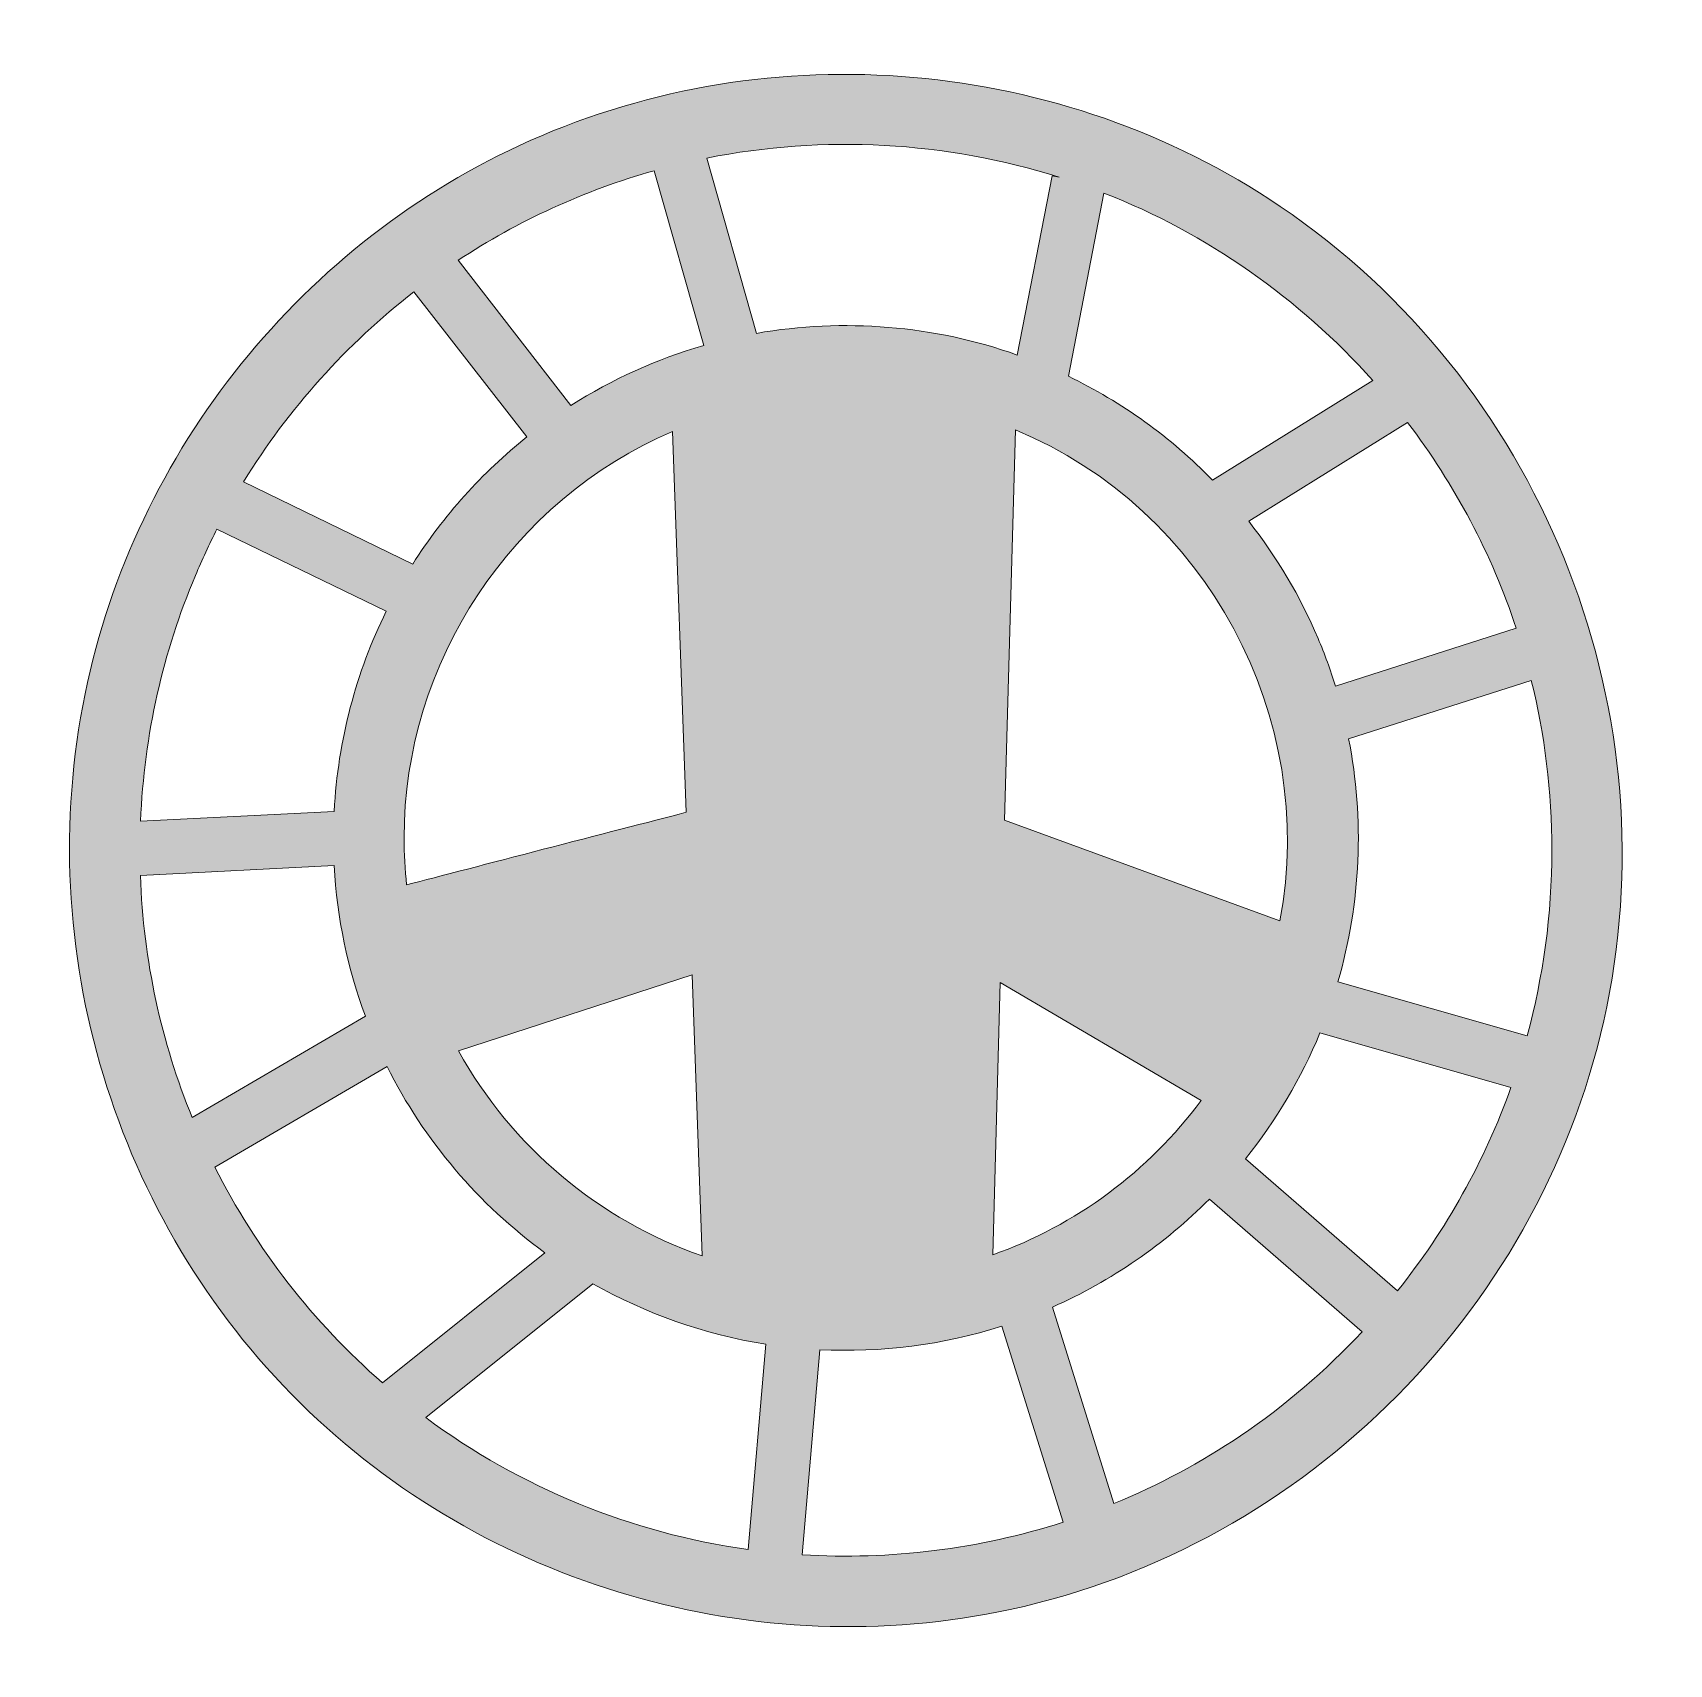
# Model space of a CAD drawing. Header units: inches. Extents: x -2 to 105, y -2 to 104.
import ezdxf

# ---------------------------------------------------------------- set-up
doc = ezdxf.new("R2010")
doc.units = ezdxf.units.IN
doc.header["$MEASUREMENT"] = 0
doc.layers.add('Layer 1', color=7, linetype='Continuous')

msp = doc.modelspace()

# ---------------------------------------------------------------- hatches: boundary and pattern name
at = {"layer": 'Layer 1', "true_color": 0x8fd2c9}
h = msp.add_hatch(color=133, dxfattribs=at)
h.dxf.hatch_style = 2
edge = h.paths.add_edge_path()
edge.add_spline(control_points=[(79.22, 92.94), (64.85, 102.65), (45.98, 104.3), (30.14, 97.24), (15.31, 90.64), (4.27, 76.95), (1.02, 61.04), (-2.41, 44.32), (2.95, 26.63), (15.09, 14.64), (27.21, 2.68), (44.91, -2.47), (61.56, 1.12), (81.01, 5.32), (96.6, 21.08), (100.59, 40.56), (104.68, 60.56), (96.11, 81.52), (79.22, 92.94)], knot_values=[0, 0, 0, 0, 0.352778, 0.352778, 0.352778, 0.705556, 0.705556, 0.705556, 1.058333, 1.058333, 1.058333, 1.411111, 1.411111, 1.411111, 1.763889, 1.763889, 1.763889, 2.116667, 2.116667, 2.116667, 2.116667], degree=3, periodic=0)
edge.add_line((79.22, 92.94), (79.22, 92.94))
edge = h.paths.add_edge_path()
edge.add_spline(control_points=[(97, 50.8), (97, 46.59), (96.43, 42.52), (95.38, 38.65), (95.38, 38.65), (83, 42.2), (83, 42.2), (84.5, 47.35), (84.74, 52.84), (83.7, 58.1), (83.7, 58.1), (95.65, 61.92), (95.65, 61.92), (96.53, 58.36), (97, 54.64), (97, 50.8)], knot_values=[0, 0, 0, 0, 0.352778, 0.352778, 0.352778, 0.705556, 0.705556, 0.705556, 1.058333, 1.058333, 1.058333, 1.411111, 1.411111, 1.411111, 1.763889, 1.763889, 1.763889, 1.763889], degree=3, periodic=0)
edge.add_line((97, 50.8), (97, 50.8))
edge = h.paths.add_edge_path()
edge.add_spline(control_points=[(86.9, 21.97), (86.9, 21.97), (76.96, 30.62), (76.96, 30.62), (78.96, 33.12), (80.6, 35.89), (81.82, 38.85), (81.82, 38.85), (94.32, 35.27), (94.32, 35.27), (92.6, 30.46), (90.09, 25.96), (86.9, 21.97)], knot_values=[0, 0, 0, 0, 0.352778, 0.352778, 0.352778, 0.705556, 0.705556, 0.705556, 1.058333, 1.058333, 1.058333, 1.411111, 1.411111, 1.411111, 1.411111], degree=3, periodic=0)
edge.add_line((86.9, 21.97), (86.9, 21.97))
edge = h.paths.add_edge_path()
edge.add_spline(control_points=[(8.24, 68.78), (8.67, 69.81), (9.15, 70.83), (9.65, 71.82), (9.65, 71.82), (20.72, 66.44), (20.72, 66.44), (18.76, 62.45), (17.56, 58.03), (17.32, 53.35), (17.32, 53.35), (4.65, 52.7), (4.65, 52.7), (4.88, 58.39), (6.13, 63.81), (8.24, 68.78)], knot_values=[0, 0, 0, 0, 0.352778, 0.352778, 0.352778, 0.705556, 0.705556, 0.705556, 1.058333, 1.058333, 1.058333, 1.411111, 1.411111, 1.411111, 1.763889, 1.763889, 1.763889, 1.763889], degree=3, periodic=0)
edge.add_line((8.24, 68.78), (8.24, 68.78))
edge = h.paths.add_edge_path()
edge.add_spline(control_points=[(38.26, 95.27), (38.26, 95.27), (41.5, 83.83), (41.5, 83.83), (38.43, 82.95), (35.5, 81.62), (32.81, 79.91), (32.81, 79.91), (25.43, 89.41), (25.43, 89.41), (29.34, 91.98), (33.65, 93.98), (38.26, 95.27)], knot_values=[0, 0, 0, 0, 0.352778, 0.352778, 0.352778, 0.705556, 0.705556, 0.705556, 1.058333, 1.058333, 1.058333, 1.411111, 1.411111, 1.411111, 1.411111], degree=3, periodic=0)
edge.add_line((38.26, 95.27), (38.26, 95.27))
edge = h.paths.add_edge_path()
edge.add_spline(control_points=[(21.89, 51.61), (21.89, 63.08), (28.91, 73.7), (39.46, 78.21), (39.46, 78.21), (40.36, 53.29), (40.36, 53.29), (35.55, 52.04), (26.32, 49.66), (22.06, 48.53), (21.95, 49.54), (21.89, 50.57), (21.89, 51.61)], knot_values=[0, 0, 0, 0, 0.352778, 0.352778, 0.352778, 0.705556, 0.705556, 0.705556, 1.058333, 1.058333, 1.058333, 1.411111, 1.411111, 1.411111, 1.411111], degree=3, periodic=0)
edge.add_line((21.89, 51.61), (21.89, 51.61))
edge = h.paths.add_edge_path()
edge.add_spline(control_points=[(40.74, 42.65), (40.74, 42.65), (41.4, 24.26), (41.4, 24.26), (34.65, 26.58), (28.9, 31.43), (25.46, 37.68), (25.46, 37.68), (40.74, 42.65), (40.74, 42.65)], knot_values=[0, 0, 0, 0, 0.352778, 0.352778, 0.352778, 0.705556, 0.705556, 0.705556, 1.058333, 1.058333, 1.058333, 1.058333], degree=3, periodic=0)
edge.add_line((40.74, 42.65), (40.74, 42.65))
edge = h.paths.add_edge_path()
edge.add_spline(control_points=[(60.9, 42.15), (60.9, 42.15), (74.05, 34.43), (74.05, 34.43), (70.62, 29.8), (65.84, 26.24), (60.41, 24.33), (60.41, 24.33), (60.9, 42.15), (60.9, 42.15)], knot_values=[0, 0, 0, 0, 0.352778, 0.352778, 0.352778, 0.705556, 0.705556, 0.705556, 1.058333, 1.058333, 1.058333, 1.058333], degree=3, periodic=0)
edge.add_line((60.9, 42.15), (60.9, 42.15))
edge = h.paths.add_edge_path()
edge.add_spline(control_points=[(79.2, 46.19), (79.2, 46.19), (61.19, 52.78), (61.19, 52.78), (61.19, 52.78), (61.9, 78.31), (61.9, 78.31), (74.41, 73.14), (81.72, 59.47), (79.2, 46.19)], knot_values=[0, 0, 0, 0, 0.352778, 0.352778, 0.352778, 0.705556, 0.705556, 0.705556, 1.058333, 1.058333, 1.058333, 1.058333], degree=3, periodic=0)
edge.add_line((79.2, 46.19), (79.2, 46.19))
edge = h.paths.add_edge_path()
edge.add_spline(control_points=[(17.32, 49.8), (17.5, 46.35), (18.21, 43.04), (19.36, 39.94), (19.36, 39.94), (8.03, 33.31), (8.03, 33.31), (6.02, 38.22), (4.83, 43.56), (4.64, 49.15), (4.64, 49.15), (17.32, 49.8), (17.32, 49.8)], knot_values=[0, 0, 0, 0, 0.352778, 0.352778, 0.352778, 0.705556, 0.705556, 0.705556, 1.058333, 1.058333, 1.058333, 1.411111, 1.411111, 1.411111, 1.411111], degree=3, periodic=0)
edge.add_line((17.32, 49.8), (17.32, 49.8))
edge = h.paths.add_edge_path()
edge.add_spline(control_points=[(34.25, 22.44), (37.69, 20.49), (41.51, 19.12), (45.56, 18.48), (45.56, 18.48), (44.41, 5.05), (44.41, 5.05), (36.79, 6.1), (29.49, 9.09), (23.31, 13.68), (23.31, 13.68), (34.25, 22.44), (34.25, 22.44)], knot_values=[0, 0, 0, 0, 0.352778, 0.352778, 0.352778, 0.705556, 0.705556, 0.705556, 1.058333, 1.058333, 1.058333, 1.411111, 1.411111, 1.411111, 1.411111], degree=3, periodic=0)
edge.add_line((34.25, 22.44), (34.25, 22.44))
edge = h.paths.add_edge_path()
edge.add_spline(control_points=[(81.7, 64.66), (80.53, 67.43), (79, 70), (77.16, 72.33), (77.16, 72.33), (87.56, 78.79), (87.56, 78.79), (90.65, 74.73), (93.07, 70.17), (94.67, 65.33), (94.67, 65.33), (82.84, 61.54), (82.84, 61.54), (82.51, 62.61), (82.13, 63.65), (81.7, 64.66)], knot_values=[0, 0, 0, 0, 0.352778, 0.352778, 0.352778, 0.705556, 0.705556, 0.705556, 1.058333, 1.058333, 1.058333, 1.411111, 1.411111, 1.411111, 1.763889, 1.763889, 1.763889, 1.763889], degree=3, periodic=0)
edge.add_line((81.7, 64.66), (81.7, 64.66))
edge = h.paths.add_edge_path()
edge.add_spline(control_points=[(74.79, 75.03), (72.07, 77.82), (68.87, 80.13), (65.36, 81.82), (65.36, 81.82), (67.69, 93.81), (67.69, 93.81), (74.42, 91.17), (80.48, 86.93), (85.28, 81.54), (85.28, 81.54), (74.79, 75.03), (74.79, 75.03)], knot_values=[0, 0, 0, 0, 0.352778, 0.352778, 0.352778, 0.705556, 0.705556, 0.705556, 1.058333, 1.058333, 1.058333, 1.411111, 1.411111, 1.411111, 1.411111], degree=3, periodic=0)
edge.add_line((74.79, 75.03), (74.79, 75.03))
edge = h.paths.add_edge_path()
edge.add_spline(control_points=[(64.3, 94.94), (64.3, 94.94), (62.02, 83.21), (62.02, 83.21), (56.58, 85.15), (50.64, 85.63), (44.95, 84.63), (44.95, 84.63), (41.71, 96.1), (41.71, 96.1), (49.34, 97.62), (57.34, 97.2), (64.76, 94.85), (64.76, 94.85), (64.3, 94.94), (64.3, 94.94)], knot_values=[0, 0, 0, 0, 0.352778, 0.352778, 0.352778, 0.705556, 0.705556, 0.705556, 1.058333, 1.058333, 1.058333, 1.411111, 1.411111, 1.411111, 1.763889, 1.763889, 1.763889, 1.763889], degree=3, periodic=0)
edge.add_line((64.3, 94.94), (64.3, 94.94))
edge = h.paths.add_edge_path()
edge.add_spline(control_points=[(22.54, 87.35), (22.54, 87.35), (29.93, 77.85), (29.93, 77.85), (27, 75.52), (24.46, 72.69), (22.46, 69.53), (22.46, 69.53), (11.39, 74.92), (11.39, 74.92), (14.33, 79.7), (18.12, 83.92), (22.54, 87.35)], knot_values=[0, 0, 0, 0, 0.352778, 0.352778, 0.352778, 0.705556, 0.705556, 0.705556, 1.058333, 1.058333, 1.058333, 1.411111, 1.411111, 1.411111, 1.411111], degree=3, periodic=0)
edge.add_line((22.54, 87.35), (22.54, 87.35))
edge = h.paths.add_edge_path()
edge.add_spline(control_points=[(9.51, 30.07), (9.51, 30.07), (20.78, 36.66), (20.78, 36.66), (23.2, 31.81), (26.76, 27.63), (31.11, 24.46), (31.11, 24.46), (20.48, 15.95), (20.48, 15.95), (15.95, 19.89), (12.21, 24.71), (9.51, 30.07)], knot_values=[0, 0, 0, 0, 0.352778, 0.352778, 0.352778, 0.705556, 0.705556, 0.705556, 1.058333, 1.058333, 1.058333, 1.411111, 1.411111, 1.411111, 1.411111], degree=3, periodic=0)
edge.add_line((9.51, 30.07), (9.51, 30.07))
edge = h.paths.add_edge_path()
edge.add_spline(control_points=[(49.09, 18.12), (53.11, 17.92), (57.16, 18.43), (61, 19.66), (61, 19.66), (65.01, 6.83), (65.01, 6.83), (59.51, 5.06), (53.7, 4.35), (47.94, 4.7), (47.94, 4.7), (49.09, 18.12), (49.09, 18.12)], knot_values=[0, 0, 0, 0, 0.352778, 0.352778, 0.352778, 0.705556, 0.705556, 0.705556, 1.058333, 1.058333, 1.058333, 1.411111, 1.411111, 1.411111, 1.411111], degree=3, periodic=0)
edge.add_line((49.09, 18.12), (49.09, 18.12))
edge = h.paths.add_edge_path()
edge.add_spline(control_points=[(76.63, 12.49), (74.04, 10.75), (71.27, 9.25), (68.34, 8.05), (68.34, 8.05), (64.32, 20.91), (64.32, 20.91), (68.18, 22.62), (71.66, 25.03), (74.59, 27.98), (74.59, 27.98), (84.58, 19.29), (84.58, 19.29), (82.2, 16.74), (79.53, 14.45), (76.63, 12.49)], knot_values=[0, 0, 0, 0, 0.352778, 0.352778, 0.352778, 0.705556, 0.705556, 0.705556, 1.058333, 1.058333, 1.058333, 1.411111, 1.411111, 1.411111, 1.763889, 1.763889, 1.763889, 1.763889], degree=3, periodic=0)
edge.add_line((76.63, 12.49), (76.63, 12.49))

# ---------------------------------------------------------------- linework, layer by layer
at = {"layer": 'Layer 1', "lineweight": 0}
for points, knots in [([(79.22, 92.94), (64.85, 102.65), (45.98, 104.3), (30.14, 97.24), (15.31, 90.64), (4.27, 76.95), (1.02, 61.04), (-2.41, 44.32), (2.95, 26.63), (15.09, 14.64), (27.21, 2.68), (44.91, -2.47), (61.56, 1.12), (81.01, 5.32), (96.6, 21.08), (100.59, 40.56), (104.68, 60.56), (96.11, 81.52), (79.22, 92.94)], [0, 0, 0, 0, 1, 1, 1, 2, 2, 2, 3, 3, 3, 4, 4, 4, 5, 5, 5, 6, 6, 6, 6]), ([(64.3, 94.94), (64.3, 94.94), (62.02, 83.21), (62.02, 83.21), (56.58, 85.15), (50.64, 85.63), (44.95, 84.63), (44.95, 84.63), (41.71, 96.1), (41.71, 96.1), (49.34, 97.62), (57.34, 97.2), (64.76, 94.85), (64.76, 94.85), (64.3, 94.94), (64.3, 94.94)], [0, 0, 0, 0, 1, 1, 1, 2, 2, 2, 3, 3, 3, 4, 4, 4, 5, 5, 5, 5]), ([(38.26, 95.27), (38.26, 95.27), (41.5, 83.83), (41.5, 83.83), (38.43, 82.95), (35.5, 81.62), (32.81, 79.91), (32.81, 79.91), (25.43, 89.41), (25.43, 89.41), (29.34, 91.98), (33.65, 93.98), (38.26, 95.27)], [0, 0, 0, 0, 1, 1, 1, 2, 2, 2, 3, 3, 3, 4, 4, 4, 4]), ([(74.79, 75.03), (72.07, 77.82), (68.87, 80.13), (65.36, 81.82), (65.36, 81.82), (67.69, 93.81), (67.69, 93.81), (74.42, 91.17), (80.48, 86.93), (85.28, 81.54), (85.28, 81.54), (74.79, 75.03), (74.79, 75.03)], [0, 0, 0, 0, 1, 1, 1, 2, 2, 2, 3, 3, 3, 4, 4, 4, 4]), ([(22.54, 87.35), (22.54, 87.35), (29.93, 77.85), (29.93, 77.85), (27, 75.52), (24.46, 72.69), (22.46, 69.53), (22.46, 69.53), (11.39, 74.92), (11.39, 74.92), (14.33, 79.7), (18.12, 83.92), (22.54, 87.35)], [0, 0, 0, 0, 1, 1, 1, 2, 2, 2, 3, 3, 3, 4, 4, 4, 4]), ([(21.89, 51.61), (21.89, 63.08), (28.91, 73.7), (39.46, 78.21), (39.46, 78.21), (40.36, 53.29), (40.36, 53.29), (35.55, 52.04), (26.32, 49.66), (22.06, 48.53), (21.95, 49.54), (21.89, 50.57), (21.89, 51.61)], [0, 0, 0, 0, 1, 1, 1, 2, 2, 2, 3, 3, 3, 4, 4, 4, 4]), ([(79.2, 46.19), (79.2, 46.19), (61.19, 52.78), (61.19, 52.78), (61.19, 52.78), (61.9, 78.31), (61.9, 78.31), (74.41, 73.14), (81.72, 59.47), (79.2, 46.19)], [0, 0, 0, 0, 1, 1, 1, 2, 2, 2, 3, 3, 3, 3]), ([(81.7, 64.66), (80.53, 67.43), (79, 70), (77.16, 72.33), (77.16, 72.33), (87.56, 78.79), (87.56, 78.79), (90.65, 74.73), (93.07, 70.17), (94.67, 65.33), (94.67, 65.33), (82.84, 61.54), (82.84, 61.54), (82.51, 62.61), (82.13, 63.65), (81.7, 64.66)], [0, 0, 0, 0, 1, 1, 1, 2, 2, 2, 3, 3, 3, 4, 4, 4, 5, 5, 5, 5]), ([(8.24, 68.78), (8.67, 69.81), (9.15, 70.83), (9.65, 71.82), (9.65, 71.82), (20.72, 66.44), (20.72, 66.44), (18.76, 62.45), (17.56, 58.03), (17.32, 53.35), (17.32, 53.35), (4.65, 52.7), (4.65, 52.7), (4.88, 58.39), (6.13, 63.81), (8.24, 68.78)], [0, 0, 0, 0, 1, 1, 1, 2, 2, 2, 3, 3, 3, 4, 4, 4, 5, 5, 5, 5]), ([(97, 50.8), (97, 46.59), (96.43, 42.52), (95.38, 38.65), (95.38, 38.65), (83, 42.2), (83, 42.2), (84.5, 47.35), (84.74, 52.84), (83.7, 58.1), (83.7, 58.1), (95.65, 61.92), (95.65, 61.92), (96.53, 58.36), (97, 54.64), (97, 50.8)], [0, 0, 0, 0, 1, 1, 1, 2, 2, 2, 3, 3, 3, 4, 4, 4, 5, 5, 5, 5]), ([(17.32, 49.8), (17.5, 46.35), (18.21, 43.04), (19.36, 39.94), (19.36, 39.94), (8.03, 33.31), (8.03, 33.31), (6.02, 38.22), (4.83, 43.56), (4.64, 49.15), (4.64, 49.15), (17.32, 49.8), (17.32, 49.8)], [0, 0, 0, 0, 1, 1, 1, 2, 2, 2, 3, 3, 3, 4, 4, 4, 4]), ([(40.74, 42.65), (40.74, 42.65), (41.4, 24.26), (41.4, 24.26), (34.65, 26.58), (28.9, 31.43), (25.46, 37.68), (25.46, 37.68), (40.74, 42.65), (40.74, 42.65)], [0, 0, 0, 0, 1, 1, 1, 2, 2, 2, 3, 3, 3, 3]), ([(60.9, 42.15), (60.9, 42.15), (74.05, 34.43), (74.05, 34.43), (70.62, 29.8), (65.84, 26.24), (60.41, 24.33), (60.41, 24.33), (60.9, 42.15), (60.9, 42.15)], [0, 0, 0, 0, 1, 1, 1, 2, 2, 2, 3, 3, 3, 3]), ([(86.9, 21.97), (86.9, 21.97), (76.96, 30.62), (76.96, 30.62), (78.96, 33.12), (80.6, 35.89), (81.82, 38.85), (81.82, 38.85), (94.32, 35.27), (94.32, 35.27), (92.6, 30.46), (90.09, 25.96), (86.9, 21.97)], [0, 0, 0, 0, 1, 1, 1, 2, 2, 2, 3, 3, 3, 4, 4, 4, 4]), ([(9.51, 30.07), (9.51, 30.07), (20.78, 36.66), (20.78, 36.66), (23.2, 31.81), (26.76, 27.63), (31.11, 24.46), (31.11, 24.46), (20.48, 15.95), (20.48, 15.95), (15.95, 19.89), (12.21, 24.71), (9.51, 30.07)], [0, 0, 0, 0, 1, 1, 1, 2, 2, 2, 3, 3, 3, 4, 4, 4, 4]), ([(76.63, 12.49), (74.04, 10.75), (71.27, 9.25), (68.34, 8.05), (68.34, 8.05), (64.32, 20.91), (64.32, 20.91), (68.18, 22.62), (71.66, 25.03), (74.59, 27.98), (74.59, 27.98), (84.58, 19.29), (84.58, 19.29), (82.2, 16.74), (79.53, 14.45), (76.63, 12.49)], [0, 0, 0, 0, 1, 1, 1, 2, 2, 2, 3, 3, 3, 4, 4, 4, 5, 5, 5, 5]), ([(34.25, 22.44), (37.69, 20.49), (41.51, 19.12), (45.56, 18.48), (45.56, 18.48), (44.41, 5.05), (44.41, 5.05), (36.79, 6.1), (29.49, 9.09), (23.31, 13.68), (23.31, 13.68), (34.25, 22.44), (34.25, 22.44)], [0, 0, 0, 0, 1, 1, 1, 2, 2, 2, 3, 3, 3, 4, 4, 4, 4]), ([(49.09, 18.12), (53.11, 17.92), (57.16, 18.43), (61, 19.66), (61, 19.66), (65.01, 6.83), (65.01, 6.83), (59.51, 5.06), (53.7, 4.35), (47.94, 4.7), (47.94, 4.7), (49.09, 18.12), (49.09, 18.12)], [0, 0, 0, 0, 1, 1, 1, 2, 2, 2, 3, 3, 3, 4, 4, 4, 4])]:
    msp.add_open_spline(points, degree=3, knots=knots, dxfattribs=at)

doc.saveas('drawing.dxf')
